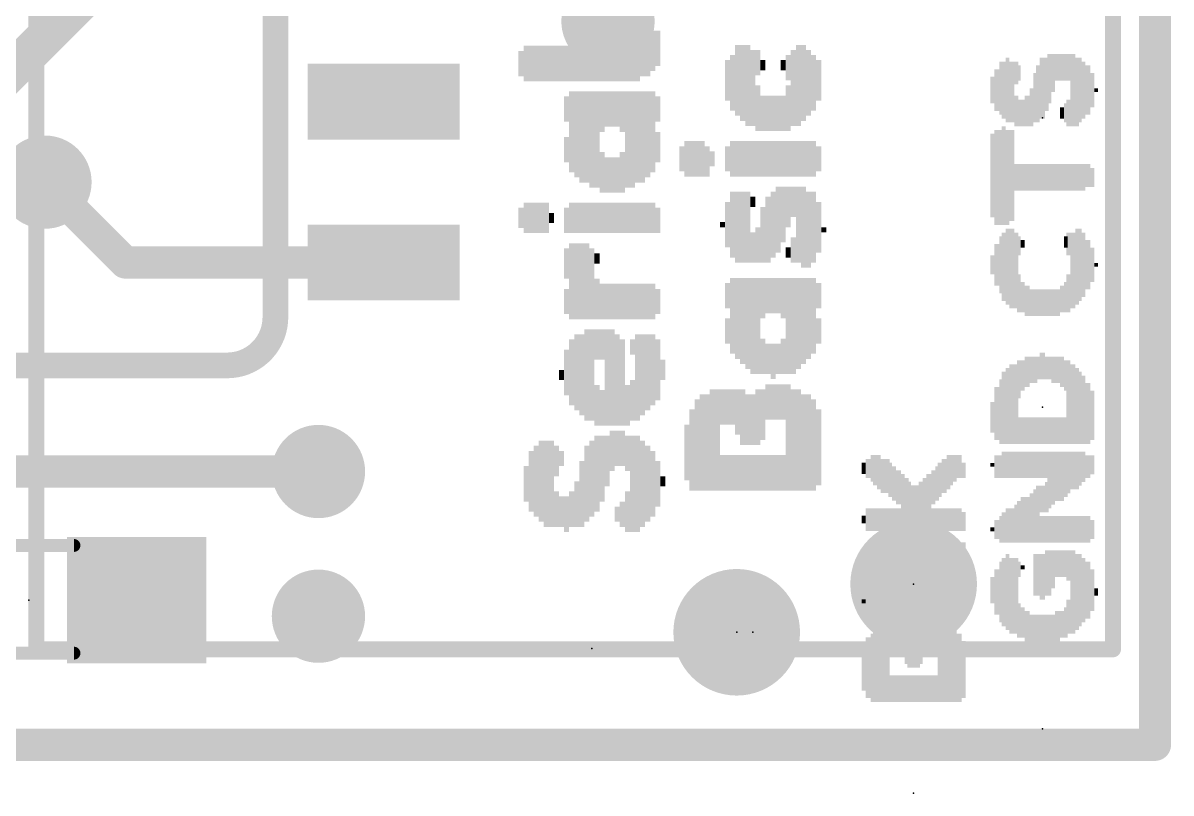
# Model space of a CAD drawing. Extents: x -29 to 78, y -18 to 17.
# Drawn here: x 12.65 to 21.72, y -0.38 to 5.7 of the extents above; entities that cross this region are included whole.
import ezdxf

# ---------------------------------------------------------------- set-up
doc = ezdxf.new("R2010")
doc.units = 0
for name, color, linetype in [('1', 12, 'CONTINUOUS'), ('16', 53, 'CONTINUOUS'), ('18', 110, 'CONTINUOUS'), ('20', 53, 'CONTINUOUS'), ('21', 41, 'CONTINUOUS'), ('22', 40, 'CONTINUOUS'), ('23', 53, 'CONTINUOUS'), ('24', 53, 'CONTINUOUS'), ('51', 53, 'CONTINUOUS')]:
    doc.layers.add(name, color=color, linetype=linetype)

# ---------------------------------------------------------------- blocks, each defined once
blk = doc.blocks.new('RECT')
blk.add_solid([(-0.5, -0.5), (0.5, -0.5), (-0.5, 0.5), (0.5, 0.5)])
blk = doc.blocks.new('PIE')
at = {"const_width": 0.5}
blk.add_lwpolyline([(0, -0.25, 1), (0, 0.25, 1), (0, -0.25)], format="xyb", dxfattribs=at)
blk = doc.blocks.new('ROUNDV')
at = {"const_width": 0.5}
blk.add_lwpolyline([(0, -0.25, 1), (0, 0.25, 1), (0, -0.25)], format="xyb", dxfattribs=at)

msp = doc.modelspace()

# ---------------------------------------------------------------- linework, layer by layer
at = {"layer": '1'}
for points, const_width in [([(21.59, 16.51), (21.59, 0)], 0.254), ([(11.6792, 4.4402), (14.224, 6.985)], 0.3048), ([(13.462, 3.81), (12.827, 4.445)], 0.254), ([(15.5, 3.81), (13.462, 3.81)], 0.254), ([(10.922, 2.159), (14.986, 2.159)], 0.254), ([(21.59, 0), (0, 0)], 0.254)]:
    msp.add_lwpolyline(points, dxfattribs=dict(at, const_width=const_width))
at = {"layer": '1', "const_width": 0.127}
for points in [[(12.8719, 4.4899, 1), (12.7821, 4.4001)], [(13.462, 3.8735, 1), (13.462, 3.7465)], [(13.4171, 3.7651, 1), (13.5069, 3.8549)], [(15.5, 3.7465, 1), (15.5, 3.8735)], [(14.986, 2.0955, 1), (14.986, 2.2225)], [(21.59, -0.0635, 1), (21.59, 0.0635)], [(21.5265, 0, 1), (21.6535, 0)]]:
    msp.add_lwpolyline(points, format="xyb", dxfattribs=at)
at = {"layer": '16', "const_width": 0.254}
for points in [[(21.59, 16.51), (21.59, 0)], [(12.827, 4.445), (9.783, 4.445)], [(21.59, 0), (0, 0)]]:
    msp.add_lwpolyline(points, dxfattribs=at)
at = {"layer": '16', "const_width": 0.127}
for points in [[(12.827, 4.3815, 1), (12.827, 4.5085)], [(21.59, -0.0635, 1), (21.59, 0.0635)], [(21.5265, 0, 1), (21.6535, 0)]]:
    msp.add_lwpolyline(points, format="xyb", dxfattribs=at)
at = {"layer": '20', "const_width": 0.2032}
for points in [[(21.59, 16.51), (21.59, 0)], [(21.59, 0), (0, 0)]]:
    msp.add_lwpolyline(points, dxfattribs=at)
at = {"layer": '20', "const_width": 0.1016}
for points in [[(21.59, -0.0508, 1), (21.59, 0.0508)], [(21.5392, 0, 1), (21.6408, 0)]]:
    msp.add_lwpolyline(points, format="xyb", dxfattribs=at)
at = {"layer": '21', "const_width": 0.2032}
for points in [[(14.6463, 3.3782), (14.6463, 13.1318)], [(11.1347, 2.9972), (14.2653, 2.9972)]]:
    msp.add_lwpolyline(points, dxfattribs=at)
at = {"layer": '21'}
for points, const_width in [([(14.2653, 2.9972, 0.4144), (14.6463, 3.3782)], 0.2032), ([(14.6971, 3.3782, 1), (14.5955, 3.3782)], 0.1016), ([(14.5955, 3.3782, 1), (14.6971, 3.3782)], 0.1016), ([(14.2653, 3.048, 1), (14.2653, 2.9464)], 0.1016), ([(14.2653, 2.9464, 1), (14.2653, 3.048)], 0.1016)]:
    msp.add_lwpolyline(points, format="xyb", dxfattribs=dict(at, const_width=const_width))
at = {"layer": '22', "const_width": 0.127}
for points in [[(12.758, 0.755), (12.758, 15.755)], [(21.258, 15.755), (21.258, 0.755)], [(21.258, 0.755), (12.758, 0.755)]]:
    msp.add_lwpolyline(points, dxfattribs=at)
at = {"layer": '22', "const_width": 0.0635}
for points in [[(12.758, 0.7868, 1), (12.758, 0.7232)], [(21.258, 0.7232, 1), (21.258, 0.7868)], [(12.7263, 0.755, 1), (12.7898, 0.755)], [(21.2263, 0.755, 1), (21.2898, 0.755)]]:
    msp.add_lwpolyline(points, format="xyb", dxfattribs=at)
at = {"layer": '23'}
for p in [(20.701, 4.953), (20.701, 2.667), (12.7, 1.143), (18.288, 0.889), (18.415, 0.889), (17.145, 0.762), (20.701, 0.127), (19.685, -0.381)]:
    msp.add_point(p, dxfattribs=at)
at = {"layer": '24'}
msp.add_point((19.685, 1.27), dxfattribs=at)
at = {"layer": '51', "const_width": 0.1016}
for points in [[(12.344, 1.575), (13.056, 1.575)], [(12.344, 0.724), (13.056, 0.724)]]:
    msp.add_lwpolyline(points, dxfattribs=at)
at = {"layer": '51', "const_width": 0.0508}
for points in [[(13.056, 1.5496, 1), (13.056, 1.6004)], [(13.056, 0.6986, 1), (13.056, 0.7494)]]:
    msp.add_lwpolyline(points, format="xyb", dxfattribs=at)

# ---------------------------------------------------------------- block references
at = {"layer": '1', "xscale": 0.6, "yscale": 1.2, "rotation": 270}
for p in [(15.5, 5.08), (15.5, 3.81)]:
    msp.add_blockref('RECT', p, dxfattribs=at)
at = {"layer": '1', "xscale": 1.1}
msp.add_blockref('RECT', (13.55, 1.143), dxfattribs=at)
at = {"layer": '1'}
msp.add_blockref('PIE', (18.288, 0.889), dxfattribs=at)
at = {"layer": '16'}
msp.add_blockref('PIE', (19.685, 1.27), dxfattribs=at)
at = {"layer": '18', "xscale": 0.7366, "yscale": 0.7366}
for p in [(17.272, 5.715), (17.272, 5.715), (12.827, 4.445), (12.827, 4.445), (14.986, 2.159), (14.986, 2.159), (14.986, 1.016), (14.986, 1.016)]:
    msp.add_blockref('ROUNDV', p, dxfattribs=at)
at = {"layer": '21', "rotation": 90}
for p, xscale, yscale in [((17.465, 5.442), 0.4, 0.04), ((17.505, 5.442), 0.4, 0.04), ((17.545, 5.462), 0.36, 0.04), ((17.585, 5.462), 0.36, 0.04), ((17.625, 5.482), 0.32, 0.04), ((17.665, 5.502), 0.28, 0.04), ((18.295, 5.249), 0.56, 0.04), ((18.335, 5.229), 0.6, 0.04), ((18.375, 5.209), 0.64, 0.04), ((18.775, 5.209), 0.64, 0.04), ((18.815, 5.229), 0.6, 0.04), ((16.585, 5.382), 0.2, 0.04), ((16.625, 5.382), 0.28, 0.04), ((16.665, 5.382), 0.28, 0.04), ((16.705, 5.382), 0.28, 0.04), ((16.745, 5.382), 0.28, 0.04), ((16.785, 5.382), 0.28, 0.04), ((16.825, 5.382), 0.28, 0.04), ((16.865, 5.382), 0.28, 0.04), ((16.905, 5.382), 0.28, 0.04), ((16.945, 5.382), 0.28, 0.04), ((16.985, 5.382), 0.28, 0.04), ((17.025, 5.382), 0.28, 0.04), ((17.065, 5.382), 0.28, 0.04), ((17.105, 5.382), 0.28, 0.04), ((17.145, 5.382), 0.28, 0.04), ((17.185, 5.382), 0.28, 0.04), ((17.225, 5.382), 0.28, 0.04), ((17.265, 5.382), 0.28, 0.04), ((17.305, 5.382), 0.28, 0.04), ((17.345, 5.382), 0.28, 0.04), ((17.385, 5.382), 0.28, 0.04), ((17.425, 5.382), 0.28, 0.04), ((18.255, 5.229), 0.44, 0.04), ((18.415, 5.189), 0.6, 0.04), ((18.455, 5.389), 0.2, 0.04), ((18.695, 5.349), 0.2, 0.04), ((18.735, 5.189), 0.6, 0.04), ((18.855, 5.229), 0.52, 0.04), ((18.895, 5.229), 0.44, 0.04), ((20.756, 5.262), 0.39, 0.03), ((20.786, 5.307), 0.3, 0.03), ((20.821, 5.352), 0.21, 0.04), ((20.856, 5.352), 0.21, 0.03), ((20.886, 5.352), 0.21, 0.03), ((20.906, 5.352), 0.21, 0.03), ((20.941, 5.172), 0.57, 0.04), ((18.215, 5.249), 0.32, 0.04), ((18.495, 5.369), 0.08, 0.04), ((18.655, 5.369), 0.08, 0.04), ((18.935, 5.249), 0.32, 0.04), ((20.376, 5.187), 0.42, 0.03), ((20.396, 5.172), 0.45, 0.03), ((20.426, 5.172), 0.51, 0.03), ((20.461, 5.157), 0.48, 0.04), ((20.496, 5.307), 0.18, 0.03), ((20.516, 5.307), 0.12, 0.03), ((20.666, 5.142), 0.45, 0.03), ((20.701, 5.187), 0.48, 0.04), ((20.736, 5.217), 0.42, 0.03), ((20.976, 5.157), 0.54, 0.03), ((20.996, 5.172), 0.51, 0.03), ((21.026, 5.172), 0.45, 0.03), ((21.061, 5.172), 0.39, 0.04), ((20.306, 5.172), 0.21, 0.03), ((20.341, 5.172), 0.33, 0.04), ((20.646, 5.112), 0.39, 0.03), ((21.096, 5.172), 0.27, 0.03), ((18.455, 5.029), 0.36, 0.04), ((18.695, 5.029), 0.36, 0.04), ((20.616, 5.037), 0.3, 0.03), ((21.126, 5.172), 0.03, 0.03), ((16.945, 5.022), 0.2, 0.04), ((16.985, 4.842), 0.64, 0.04), ((17.025, 4.822), 0.68, 0.04), ((17.065, 4.802), 0.72, 0.04), ((17.105, 4.802), 0.72, 0.04), ((17.145, 4.782), 0.76, 0.04), ((17.185, 4.782), 0.76, 0.04), ((17.225, 5.002), 0.32, 0.04), ((17.265, 5.022), 0.28, 0.04), ((17.305, 5.022), 0.28, 0.04), ((17.345, 5.022), 0.28, 0.04), ((17.385, 5.002), 0.32, 0.04), ((17.425, 4.782), 0.76, 0.04), ((17.465, 4.782), 0.76, 0.04), ((17.505, 4.802), 0.72, 0.04), ((17.545, 4.802), 0.72, 0.04), ((17.585, 4.822), 0.68, 0.04), ((17.625, 4.842), 0.64, 0.04), ((17.665, 5.022), 0.2, 0.04), ((18.495, 4.989), 0.28, 0.04), ((18.535, 4.989), 0.28, 0.04), ((18.575, 4.989), 0.28, 0.04), ((18.615, 4.989), 0.28, 0.04), ((18.655, 4.989), 0.28, 0.04), ((20.496, 5.007), 0.24, 0.03), ((20.516, 4.992), 0.21, 0.03), ((20.546, 4.992), 0.21, 0.03), ((20.581, 5.007), 0.24, 0.04), ((20.906, 4.992), 0.21, 0.03), ((20.856, 4.992), 0.09, 0.03), ((20.886, 4.992), 0.15, 0.03), ((17.665, 4.722), 0.24, 0.04), ((20.306, 4.497), 0.66, 0.03), ((20.341, 4.482), 0.75, 0.04), ((20.376, 4.482), 0.75, 0.03), ((20.396, 4.497), 0.78, 0.03), ((20.426, 4.482), 0.75, 0.03), ((20.461, 4.497), 0.72, 0.04), ((16.945, 4.702), 0.2, 0.04), ((17.855, 4.629), 0.2, 0.04), ((17.895, 4.629), 0.28, 0.04), ((17.935, 4.629), 0.28, 0.04), ((17.975, 4.629), 0.28, 0.04), ((18.015, 4.629), 0.28, 0.04), ((18.055, 4.609), 0.24, 0.04), ((18.215, 4.629), 0.2, 0.04), ((18.255, 4.629), 0.28, 0.04), ((18.295, 4.629), 0.28, 0.04), ((18.335, 4.629), 0.28, 0.04), ((18.375, 4.629), 0.28, 0.04), ((18.415, 4.629), 0.28, 0.04), ((18.455, 4.629), 0.28, 0.04), ((18.495, 4.629), 0.28, 0.04), ((18.535, 4.629), 0.28, 0.04), ((18.575, 4.629), 0.28, 0.04), ((18.615, 4.629), 0.28, 0.04), ((18.655, 4.629), 0.28, 0.04), ((18.695, 4.629), 0.28, 0.04), ((18.735, 4.629), 0.28, 0.04), ((18.775, 4.629), 0.28, 0.04), ((18.815, 4.629), 0.28, 0.04), ((18.855, 4.629), 0.28, 0.04), ((18.895, 4.629), 0.28, 0.04), ((18.935, 4.629), 0.2, 0.04), ((17.225, 4.522), 0.32, 0.04), ((17.265, 4.502), 0.28, 0.04), ((17.305, 4.502), 0.28, 0.04), ((17.345, 4.502), 0.28, 0.04), ((17.385, 4.522), 0.32, 0.04), ((18.095, 4.629), 0.12, 0.04), ((20.496, 4.482), 0.21, 0.03), ((20.516, 4.482), 0.21, 0.03), ((20.546, 4.482), 0.21, 0.03), ((20.581, 4.482), 0.21, 0.04), ((20.616, 4.482), 0.21, 0.03), ((20.646, 4.482), 0.21, 0.03), ((20.666, 4.482), 0.21, 0.03), ((20.701, 4.482), 0.21, 0.04), ((20.736, 4.482), 0.21, 0.03), ((20.756, 4.482), 0.21, 0.03), ((20.786, 4.482), 0.21, 0.03), ((20.821, 4.482), 0.21, 0.04), ((20.856, 4.482), 0.21, 0.03), ((20.886, 4.482), 0.21, 0.03), ((20.906, 4.482), 0.21, 0.03), ((20.941, 4.482), 0.21, 0.04), ((20.976, 4.482), 0.21, 0.03), ((20.996, 4.482), 0.21, 0.03), ((21.026, 4.482), 0.21, 0.03), ((21.061, 4.497), 0.18, 0.04), ((21.096, 4.482), 0.15, 0.03), ((18.255, 4.109), 0.52, 0.04), ((18.295, 4.089), 0.56, 0.04), ((18.335, 4.089), 0.56, 0.04), ((18.375, 4.089), 0.56, 0.04), ((18.575, 4.109), 0.52, 0.04), ((18.615, 4.149), 0.52, 0.04), ((18.655, 4.189), 0.44, 0.04), ((18.695, 4.249), 0.32, 0.04), ((18.735, 4.289), 0.24, 0.04), ((18.775, 4.109), 0.6, 0.04), ((18.815, 4.089), 0.64, 0.04), ((18.855, 4.069), 0.6, 0.04), ((18.895, 4.089), 0.56, 0.04), ((16.625, 4.162), 0.24, 0.04), ((16.665, 4.162), 0.24, 0.04), ((16.705, 4.162), 0.24, 0.04), ((16.745, 4.162), 0.24, 0.04), ((16.785, 4.162), 0.24, 0.04), ((16.985, 4.162), 0.24, 0.04), ((17.025, 4.162), 0.24, 0.04), ((17.065, 4.162), 0.24, 0.04), ((17.105, 4.162), 0.24, 0.04), ((17.145, 4.162), 0.24, 0.04), ((17.185, 4.162), 0.24, 0.04), ((17.225, 4.162), 0.24, 0.04), ((17.265, 4.162), 0.24, 0.04), ((17.305, 4.162), 0.24, 0.04), ((17.345, 4.162), 0.24, 0.04), ((17.385, 4.162), 0.24, 0.04), ((17.425, 4.162), 0.24, 0.04), ((17.465, 4.162), 0.24, 0.04), ((17.505, 4.162), 0.24, 0.04), ((17.545, 4.162), 0.24, 0.04), ((17.585, 4.162), 0.24, 0.04), ((17.625, 4.162), 0.24, 0.04), ((18.215, 4.109), 0.36, 0.04), ((18.415, 4.289), 0.08, 0.04), ((18.535, 4.069), 0.52, 0.04), ((18.935, 4.089), 0.4, 0.04), ((16.585, 4.162), 0.16, 0.04), ((16.825, 4.162), 0.08, 0.04), ((16.945, 4.142), 0.2, 0.04), ((17.665, 4.142), 0.2, 0.04), ((18.495, 4.029), 0.44, 0.04), ((18.175, 4.109), 0.04, 0.04), ((18.455, 3.949), 0.28, 0.04), ((18.975, 4.069), 0.04, 0.04), ((18.415, 3.929), 0.24, 0.04), ((18.735, 3.909), 0.2, 0.04), ((20.376, 3.792), 0.45, 0.03), ((20.396, 3.777), 0.54, 0.03), ((20.426, 3.777), 0.6, 0.03), ((20.461, 3.762), 0.63, 0.04), ((20.496, 3.747), 0.6, 0.03), ((20.516, 3.942), 0.15, 0.03), ((20.886, 3.972), 0.09, 0.03), ((20.906, 3.957), 0.18, 0.03), ((20.941, 3.747), 0.6, 0.04), ((20.976, 3.777), 0.6, 0.03), ((20.996, 3.792), 0.57, 0.03), ((21.026, 3.792), 0.51, 0.03), ((16.945, 3.802), 0.24, 0.04), ((16.985, 3.662), 0.6, 0.04), ((17.025, 3.662), 0.6, 0.04), ((17.065, 3.662), 0.6, 0.04), ((17.105, 3.662), 0.6, 0.04), ((17.145, 3.642), 0.56, 0.04), ((18.695, 3.889), 0.08, 0.04), ((20.341, 3.792), 0.33, 0.04), ((20.546, 3.957), 0.06, 0.03), ((21.061, 3.792), 0.39, 0.04), ((21.096, 3.792), 0.27, 0.03), ((17.185, 3.842), 0.08, 0.04), ((20.306, 3.792), 0.15, 0.03), ((21.126, 3.792), 0.03, 0.03), ((20.516, 3.567), 0.3, 0.03), ((20.906, 3.567), 0.3, 0.03), ((17.185, 3.522), 0.32, 0.04), ((17.225, 3.502), 0.28, 0.04), ((17.265, 3.502), 0.28, 0.04), ((17.305, 3.502), 0.28, 0.04), ((17.345, 3.502), 0.28, 0.04), ((17.385, 3.502), 0.28, 0.04), ((17.425, 3.502), 0.28, 0.04), ((17.465, 3.502), 0.28, 0.04), ((17.505, 3.502), 0.28, 0.04), ((17.545, 3.502), 0.28, 0.04), ((17.585, 3.502), 0.28, 0.04), ((17.625, 3.502), 0.28, 0.04), ((18.215, 3.549), 0.2, 0.04), ((18.255, 3.389), 0.6, 0.04), ((18.295, 3.369), 0.64, 0.04), ((18.335, 3.349), 0.68, 0.04), ((18.375, 3.329), 0.72, 0.04), ((18.415, 3.309), 0.76, 0.04), ((18.455, 3.309), 0.76, 0.04), ((18.495, 3.529), 0.32, 0.04), ((18.535, 3.549), 0.28, 0.04), ((18.575, 3.549), 0.28, 0.04), ((18.615, 3.549), 0.28, 0.04), ((18.655, 3.529), 0.32, 0.04), ((18.695, 3.309), 0.76, 0.04), ((18.735, 3.309), 0.76, 0.04), ((18.775, 3.329), 0.72, 0.04), ((18.815, 3.349), 0.68, 0.04), ((18.855, 3.369), 0.64, 0.04), ((18.895, 3.389), 0.6, 0.04), ((18.935, 3.549), 0.2, 0.04), ((20.546, 3.537), 0.24, 0.03), ((20.581, 3.507), 0.24, 0.04), ((20.856, 3.522), 0.21, 0.03), ((20.886, 3.537), 0.24, 0.03), ((16.945, 3.502), 0.2, 0.04), ((17.665, 3.502), 0.2, 0.04), ((20.616, 3.492), 0.21, 0.03), ((20.646, 3.492), 0.21, 0.03), ((20.666, 3.492), 0.21, 0.03), ((20.701, 3.492), 0.21, 0.04), ((20.736, 3.492), 0.21, 0.03), ((20.756, 3.492), 0.21, 0.03), ((20.786, 3.492), 0.21, 0.03), ((20.821, 3.492), 0.21, 0.04), ((18.215, 3.269), 0.2, 0.04), ((18.935, 3.269), 0.2, 0.04), ((17.105, 2.922), 0.72, 0.04), ((17.145, 2.922), 0.72, 0.04), ((17.185, 3.162), 0.24, 0.04), ((17.225, 3.162), 0.24, 0.04), ((17.265, 2.902), 0.76, 0.04), ((17.305, 2.902), 0.76, 0.04), ((16.985, 2.942), 0.52, 0.04), ((17.025, 2.942), 0.6, 0.04), ((17.065, 2.922), 0.64, 0.04), ((17.345, 2.882), 0.72, 0.04), ((17.385, 2.862), 0.68, 0.04), ((17.465, 3.142), 0.12, 0.04), ((17.505, 2.902), 0.68, 0.04), ((17.545, 2.922), 0.64, 0.04), ((17.585, 2.942), 0.6, 0.04), ((17.625, 2.962), 0.56, 0.04), ((17.665, 2.962), 0.48, 0.04), ((18.495, 3.069), 0.28, 0.04), ((18.655, 3.069), 0.28, 0.04), ((16.945, 2.942), 0.36, 0.04), ((18.535, 3.049), 0.24, 0.04), ((18.575, 3.029), 0.28, 0.04), ((18.615, 3.049), 0.24, 0.04), ((20.701, 2.992), 0.21, 0.04), ((17.705, 2.962), 0.16, 0.04), ((20.461, 2.692), 0.63, 0.04), ((20.496, 2.692), 0.63, 0.03), ((20.516, 2.887), 0.3, 0.03), ((20.546, 2.917), 0.24, 0.03), ((20.581, 2.947), 0.24, 0.04), ((20.616, 2.962), 0.21, 0.03), ((20.646, 2.962), 0.21, 0.03), ((20.666, 2.977), 0.18, 0.03), ((20.736, 2.977), 0.18, 0.03), ((20.756, 2.977), 0.18, 0.03), ((20.786, 2.962), 0.21, 0.03), ((20.821, 2.962), 0.21, 0.04), ((20.856, 2.947), 0.24, 0.03), ((20.886, 2.917), 0.24, 0.03), ((20.906, 2.707), 0.66, 0.03), ((20.941, 2.692), 0.63, 0.04), ((16.905, 2.922), 0.08, 0.04), ((20.396, 2.662), 0.57, 0.03), ((20.426, 2.677), 0.6, 0.03), ((20.976, 2.677), 0.6, 0.03), ((20.996, 2.662), 0.57, 0.03), ((21.026, 2.647), 0.54, 0.03), ((17.185, 2.682), 0.32, 0.04), ((17.425, 2.682), 0.32, 0.04), ((17.465, 2.722), 0.32, 0.04), ((18.535, 2.709), 0.28, 0.04), ((18.575, 2.709), 0.28, 0.04), ((18.615, 2.709), 0.28, 0.04), ((18.655, 2.709), 0.28, 0.04), ((18.695, 2.429), 0.84, 0.04), ((20.341, 2.617), 0.42, 0.04), ((20.376, 2.632), 0.51, 0.03), ((21.061, 2.617), 0.48, 0.04), ((17.225, 2.662), 0.28, 0.04), ((17.975, 2.369), 0.72, 0.04), ((18.015, 2.389), 0.76, 0.04), ((18.055, 2.389), 0.76, 0.04), ((18.095, 2.409), 0.8, 0.04), ((18.135, 2.409), 0.8, 0.04), ((18.175, 2.669), 0.28, 0.04), ((18.215, 2.669), 0.28, 0.04), ((18.255, 2.669), 0.28, 0.04), ((18.295, 2.629), 0.36, 0.04), ((18.335, 2.589), 0.44, 0.04), ((18.375, 2.569), 0.4, 0.04), ((18.415, 2.569), 0.4, 0.04), ((18.455, 2.589), 0.44, 0.04), ((18.495, 2.609), 0.4, 0.04), ((18.735, 2.409), 0.8, 0.04), ((18.775, 2.409), 0.8, 0.04), ((18.815, 2.389), 0.76, 0.04), ((18.855, 2.389), 0.76, 0.04), ((18.895, 2.369), 0.72, 0.04), ((21.096, 2.602), 0.39, 0.03), ((17.935, 2.329), 0.64, 0.04), ((18.935, 2.349), 0.6, 0.04), ((20.306, 2.587), 0.24, 0.03), ((20.516, 2.482), 0.21, 0.03), ((20.546, 2.482), 0.21, 0.03), ((20.581, 2.482), 0.21, 0.04), ((20.616, 2.482), 0.21, 0.03), ((20.646, 2.482), 0.21, 0.03), ((20.666, 2.482), 0.21, 0.03), ((20.701, 2.482), 0.21, 0.04), ((20.736, 2.482), 0.21, 0.03), ((20.756, 2.482), 0.21, 0.03), ((20.786, 2.482), 0.21, 0.03), ((20.821, 2.482), 0.21, 0.04), ((20.856, 2.482), 0.21, 0.03), ((20.886, 2.482), 0.21, 0.03), ((17.305, 2.322), 0.32, 0.04), ((17.345, 2.342), 0.28, 0.04), ((17.385, 2.342), 0.28, 0.04), ((17.895, 2.309), 0.44, 0.04), ((16.705, 2.082), 0.56, 0.04), ((16.745, 2.082), 0.64, 0.04), ((16.785, 2.062), 0.68, 0.04), ((16.825, 2.062), 0.68, 0.04), ((16.865, 2.242), 0.24, 0.04), ((17.105, 2.062), 0.6, 0.04), ((17.145, 2.102), 0.6, 0.04), ((17.185, 2.142), 0.6, 0.04), ((17.225, 2.182), 0.52, 0.04), ((17.265, 2.242), 0.4, 0.04), ((17.425, 2.302), 0.28, 0.04), ((17.465, 2.062), 0.76, 0.04), ((17.505, 2.062), 0.76, 0.04), ((17.545, 2.062), 0.68, 0.04), ((17.585, 2.062), 0.6, 0.04), ((16.665, 2.082), 0.48, 0.04), ((16.905, 2.262), 0.12, 0.04), ((17.625, 2.062), 0.52, 0.04), ((18.175, 2.149), 0.28, 0.04), ((18.215, 2.149), 0.28, 0.04), ((18.255, 2.149), 0.28, 0.04), ((18.295, 2.149), 0.28, 0.04), ((18.335, 2.149), 0.28, 0.04), ((18.375, 2.149), 0.28, 0.04), ((18.415, 2.149), 0.28, 0.04), ((18.455, 2.149), 0.28, 0.04), ((18.495, 2.149), 0.28, 0.04), ((18.535, 2.149), 0.28, 0.04), ((18.575, 2.149), 0.28, 0.04), ((18.615, 2.149), 0.28, 0.04), ((18.655, 2.149), 0.28, 0.04), ((19.36, 2.184), 0.21, 0.03), ((19.38, 2.169), 0.24, 0.03), ((19.41, 2.154), 0.27, 0.03), ((19.96, 2.154), 0.27, 0.03), ((19.98, 2.169), 0.24, 0.03), ((20.01, 2.184), 0.21, 0.03), ((20.045, 2.199), 0.18, 0.04), ((20.341, 2.197), 0.18, 0.04), ((20.376, 2.197), 0.18, 0.03), ((20.396, 2.212), 0.21, 0.03), ((20.426, 2.212), 0.21, 0.03), ((20.461, 2.212), 0.21, 0.04), ((20.496, 2.212), 0.21, 0.03), ((20.516, 2.212), 0.21, 0.03), ((20.546, 2.212), 0.21, 0.03), ((20.581, 2.212), 0.21, 0.04), ((20.616, 2.212), 0.21, 0.03), ((20.646, 2.212), 0.21, 0.03), ((20.666, 2.212), 0.21, 0.03), ((20.701, 2.212), 0.21, 0.04), ((20.736, 2.212), 0.21, 0.03), ((20.756, 2.092), 0.45, 0.03), ((20.786, 2.107), 0.42, 0.03), ((20.821, 2.122), 0.39, 0.04), ((20.856, 2.122), 0.39, 0.03), ((20.886, 2.137), 0.36, 0.03), ((20.906, 2.152), 0.33, 0.03), ((20.941, 2.167), 0.3, 0.04), ((20.976, 2.167), 0.3, 0.03), ((20.996, 2.182), 0.27, 0.03), ((21.026, 2.197), 0.24, 0.03), ((21.061, 2.197), 0.18, 0.04), ((21.096, 2.212), 0.15, 0.03), ((16.625, 2.062), 0.28, 0.04), ((17.065, 1.982), 0.52, 0.04), ((17.665, 2.062), 0.36, 0.04), ((19.29, 2.184), 0.09, 0.03), ((19.325, 2.184), 0.15, 0.04), ((19.445, 2.124), 0.27, 0.04), ((19.48, 2.124), 0.27, 0.03), ((19.5, 2.094), 0.27, 0.03), ((19.53, 2.064), 0.27, 0.03), ((19.87, 2.064), 0.27, 0.03), ((19.89, 2.094), 0.27, 0.03), ((19.925, 2.124), 0.27, 0.04), ((20.08, 2.169), 0.12, 0.03), ((20.306, 2.212), 0.03, 0.03), ((17.705, 2.082), 0.08, 0.04), ((19.565, 2.034), 0.27, 0.04), ((19.6, 1.914), 0.45, 0.03), ((19.63, 1.899), 0.42, 0.03), ((19.77, 1.899), 0.42, 0.03), ((19.805, 1.914), 0.45, 0.04), ((19.84, 2.034), 0.27, 0.03), ((16.865, 1.862), 0.28, 0.04), ((16.985, 1.862), 0.28, 0.04), ((17.025, 1.902), 0.36, 0.04), ((17.425, 1.842), 0.32, 0.04), ((19.65, 1.884), 0.39, 0.03), ((19.685, 1.869), 0.36, 0.04), ((19.72, 1.869), 0.36, 0.03), ((19.74, 1.884), 0.39, 0.03), ((20.646, 1.807), 0.42, 0.03), ((20.666, 1.822), 0.45, 0.03), ((20.701, 1.942), 0.21, 0.04), ((20.736, 1.957), 0.24, 0.03), ((16.905, 1.842), 0.24, 0.04), ((16.945, 1.822), 0.28, 0.04), ((17.385, 1.822), 0.2, 0.04), ((20.516, 1.762), 0.33, 0.03), ((20.546, 1.777), 0.36, 0.03), ((20.581, 1.777), 0.36, 0.04), ((20.616, 1.792), 0.39, 0.03), ((17.345, 1.822), 0.12, 0.04), ((19.325, 1.779), 0.18, 0.04), ((19.36, 1.779), 0.18, 0.03), ((19.38, 1.779), 0.18, 0.03), ((19.41, 1.779), 0.18, 0.03), ((19.445, 1.779), 0.18, 0.04), ((19.48, 1.779), 0.18, 0.03), ((19.5, 1.779), 0.18, 0.03), ((19.53, 1.779), 0.18, 0.03), ((19.565, 1.779), 0.18, 0.04), ((19.84, 1.779), 0.18, 0.03), ((19.87, 1.779), 0.18, 0.03), ((19.89, 1.779), 0.18, 0.03), ((19.925, 1.779), 0.18, 0.04), ((19.96, 1.779), 0.18, 0.03), ((19.98, 1.779), 0.18, 0.03), ((20.01, 1.779), 0.18, 0.03), ((20.045, 1.779), 0.18, 0.04), ((20.08, 1.764), 0.15, 0.03), ((20.396, 1.717), 0.24, 0.03), ((20.426, 1.732), 0.27, 0.03), ((20.461, 1.732), 0.27, 0.04), ((20.496, 1.747), 0.3, 0.03), ((19.29, 1.779), 0.06, 0.03), ((20.341, 1.702), 0.15, 0.04), ((20.376, 1.702), 0.21, 0.03), ((20.701, 1.702), 0.21, 0.04), ((20.736, 1.702), 0.21, 0.03), ((20.756, 1.702), 0.21, 0.03), ((20.786, 1.702), 0.21, 0.03), ((20.821, 1.702), 0.21, 0.04), ((20.856, 1.702), 0.21, 0.03), ((20.886, 1.702), 0.21, 0.03), ((20.906, 1.702), 0.21, 0.03), ((20.941, 1.702), 0.21, 0.04), ((20.976, 1.702), 0.21, 0.03), ((20.996, 1.702), 0.21, 0.03), ((21.026, 1.702), 0.21, 0.03), ((21.061, 1.702), 0.21, 0.04), ((21.096, 1.702), 0.15, 0.03), ((20.306, 1.702), 0.03, 0.03), ((19.96, 1.314), 0.57, 0.03), ((19.98, 1.314), 0.57, 0.03), ((20.01, 1.314), 0.57, 0.03), ((20.045, 1.314), 0.57, 0.04), ((20.08, 1.329), 0.54, 0.03), ((19.925, 1.284), 0.51, 0.04), ((20.396, 1.207), 0.54, 0.03), ((20.426, 1.207), 0.6, 0.03), ((20.461, 1.177), 0.6, 0.04), ((20.496, 1.177), 0.6, 0.03), ((20.646, 1.342), 0.33, 0.03), ((20.666, 1.342), 0.33, 0.03), ((20.701, 1.327), 0.36, 0.04), ((20.736, 1.357), 0.36, 0.03), ((20.756, 1.357), 0.36, 0.03), ((20.786, 1.387), 0.3, 0.03), ((20.821, 1.432), 0.21, 0.04), ((20.856, 1.432), 0.21, 0.03), ((20.886, 1.432), 0.21, 0.03), ((20.906, 1.417), 0.24, 0.03), ((20.941, 1.207), 0.66, 0.04), ((20.976, 1.207), 0.6, 0.03), ((20.996, 1.222), 0.57, 0.03), ((21.026, 1.222), 0.51, 0.03), ((20.341, 1.207), 0.36, 0.04), ((20.376, 1.207), 0.48, 0.03), ((20.516, 1.387), 0.12, 0.03), ((20.546, 1.402), 0.03, 0.03), ((21.061, 1.222), 0.45, 0.04), ((21.096, 1.222), 0.33, 0.03), ((20.306, 1.222), 0.21, 0.03), ((19.325, 1.149), 0.18, 0.04), ((19.36, 1.134), 0.21, 0.03), ((19.38, 1.134), 0.21, 0.03), ((19.41, 1.134), 0.21, 0.03), ((19.445, 1.134), 0.21, 0.04), ((19.48, 1.134), 0.21, 0.03), ((19.5, 1.134), 0.21, 0.03), ((19.53, 1.134), 0.21, 0.03), ((19.565, 1.134), 0.21, 0.04), ((19.6, 1.134), 0.21, 0.03), ((19.63, 1.134), 0.21, 0.03), ((19.65, 1.134), 0.21, 0.03), ((19.685, 1.134), 0.21, 0.04), ((19.72, 1.134), 0.21, 0.03), ((19.74, 1.134), 0.21, 0.03), ((19.77, 1.134), 0.21, 0.03), ((19.805, 1.134), 0.21, 0.04), ((19.84, 1.134), 0.21, 0.03), ((19.87, 1.134), 0.21, 0.03), ((19.89, 1.134), 0.21, 0.03), ((21.126, 1.207), 0.06, 0.03), ((19.29, 1.134), 0.03, 0.03), ((20.516, 0.982), 0.27, 0.03), ((20.906, 1.012), 0.27, 0.03), ((20.546, 0.967), 0.24, 0.03), ((20.581, 0.937), 0.24, 0.04), ((20.616, 0.922), 0.21, 0.03), ((20.646, 0.922), 0.21, 0.03), ((20.666, 0.922), 0.21, 0.03), ((20.701, 0.922), 0.21, 0.04), ((20.736, 0.922), 0.21, 0.03), ((20.756, 0.922), 0.21, 0.03), ((20.786, 0.922), 0.21, 0.03), ((20.821, 0.937), 0.24, 0.04), ((20.856, 0.952), 0.21, 0.03), ((20.886, 0.967), 0.24, 0.03), ((19.38, 0.624), 0.57, 0.03), ((19.41, 0.639), 0.6, 0.03), ((19.445, 0.639), 0.6, 0.04), ((19.48, 0.639), 0.6, 0.03), ((19.5, 0.849), 0.24, 0.03), ((19.53, 0.864), 0.21, 0.03), ((19.565, 0.864), 0.21, 0.04), ((19.6, 0.819), 0.24, 0.03), ((19.63, 0.789), 0.3, 0.03), ((19.65, 0.774), 0.33, 0.03), ((19.685, 0.774), 0.33, 0.04), ((19.72, 0.774), 0.33, 0.03), ((19.74, 0.804), 0.33, 0.03), ((19.77, 0.864), 0.21, 0.03), ((19.805, 0.879), 0.18, 0.04), ((19.84, 0.879), 0.18, 0.03), ((19.87, 0.864), 0.21, 0.03), ((19.89, 0.654), 0.63, 0.03), ((19.925, 0.654), 0.63, 0.04), ((19.96, 0.639), 0.6, 0.03), ((19.98, 0.639), 0.6, 0.03), ((20.01, 0.624), 0.57, 0.03), ((19.325, 0.609), 0.48, 0.04), ((19.36, 0.609), 0.54, 0.03), ((20.045, 0.609), 0.54, 0.04), ((20.08, 0.594), 0.45, 0.03), ((19.29, 0.594), 0.33, 0.03), ((19.5, 0.444), 0.21, 0.03), ((19.53, 0.444), 0.21, 0.03), ((19.565, 0.444), 0.21, 0.04), ((19.6, 0.444), 0.21, 0.03), ((19.63, 0.444), 0.21, 0.03), ((19.65, 0.444), 0.21, 0.03), ((19.685, 0.444), 0.21, 0.04), ((19.72, 0.444), 0.21, 0.03), ((19.74, 0.444), 0.21, 0.03), ((19.77, 0.444), 0.21, 0.03), ((19.805, 0.444), 0.21, 0.04), ((19.84, 0.444), 0.21, 0.03), ((19.87, 0.444), 0.21, 0.03)]:
    msp.add_blockref('RECT', p, dxfattribs=dict(at, xscale=xscale, yscale=yscale))
at = {"layer": '51', "xscale": 0.508, "yscale": 1.016, "rotation": 270}
for p in [(15.494, 5.08), (15.494, 3.81)]:
    msp.add_blockref('RECT', p, dxfattribs=at)
at = {"layer": '51', "xscale": 0.5001, "yscale": 0.95}
msp.add_blockref('RECT', (13.2803, 1.1481), dxfattribs=at)

doc.saveas('drawing.dxf')
